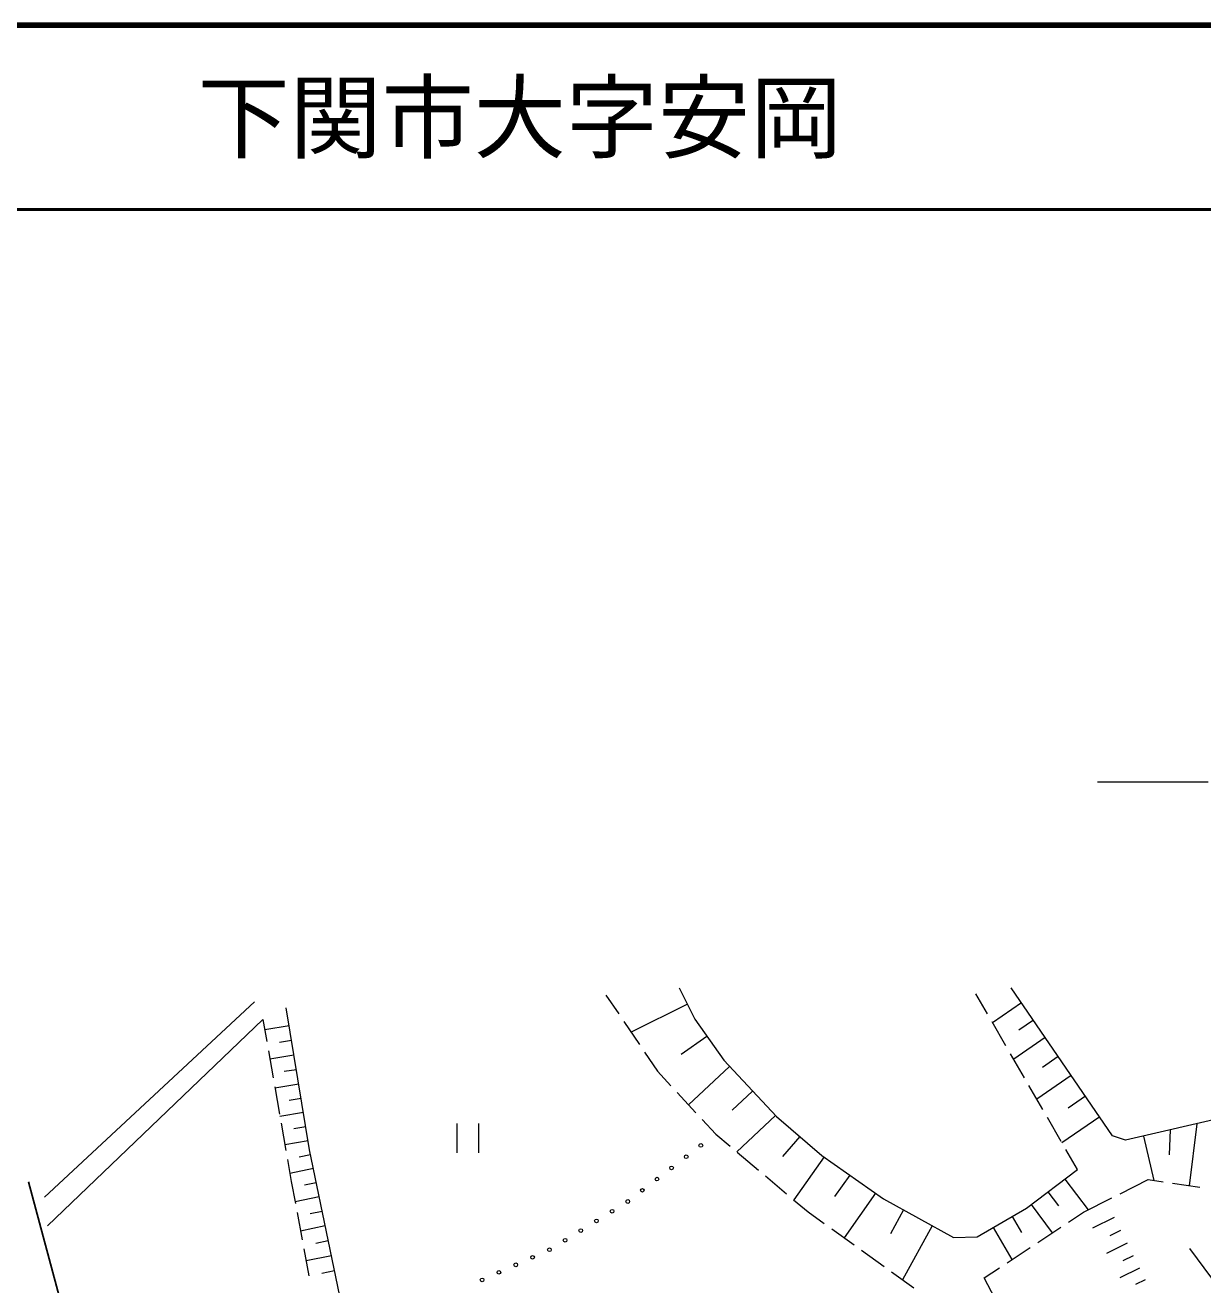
# Model space of a CAD drawing. Units: millimetres, scale not verified. Extents: x 40000 to 680000, y 20000 to 380000.
# Drawn here: x 395662 to 459620, y 311618 to 380000 of the extents above; entities that cross this region are included whole.
import ezdxf
from ezdxf.enums import TextEntityAlignment as Align

# ---------------------------------------------------------------- set-up
doc = ezdxf.new("R2010")
doc.units = ezdxf.units.MM
doc.header["$LTSCALE"] = 1000
for name, color, linetype, lineweight in [('M-BMK-OTRS', 5, 'Continuous', 25), ('M-TTL', 2, 'Continuous', 140), ('M-TTL-LINE', 7, 'Continuous', 50), ('M-WORK', 1, 'Continuous', 13)]:
    doc.layers.add(name, color=color, linetype=linetype, lineweight=lineweight)
doc.layers.add('M-TTL-TXT', color=7, linetype='Continuous')
doc.styles.add('ＭＳ ゴシック', font='')
doc.styles.get('ＭＳ ゴシック').set_extended_font_data('MS Gothic')

msp = doc.modelspace()

# ---------------------------------------------------------------- linework, layer by layer
at = {"layer": 'M-BMK-OTRS'}
msp.add_line((410324, 262948), (395851, 317206), dxfattribs=at)
at = {"layer": 'M-TTL'}
msp.add_line((680000, 380000), (40000, 380000), dxfattribs=at)
at = {"layer": 'M-TTL-LINE'}
msp.add_line((40000, 370000), (680000, 370000), dxfattribs=at)
at = {"layer": 'M-WORK'}
for p, q in [((459902, 338909), (453902, 338909)), ((431185, 327746), (432029, 326034)), ((454722, 319703), (449210, 327748)), ((408108, 326986), (396709, 316377)), ((427205, 327350), (427901, 326322)), ((447928, 326326), (447298, 327418)), ((449775, 326923), (448205, 325847)), ((411103, 318951), (409837, 326656)), ((431627, 326850), (428565, 325340)), ((396881, 314817), (408577, 326017)), ((408577, 326017), (408786, 324821)), ((409999, 325669), (408676, 325452)), ((428181, 325908), (429021, 324665)), ((432029, 326034), (433600, 323806)), ((448929, 324594), (448178, 325893)), ((450421, 325981), (449635, 325443)), ((410130, 324875), (409468, 324766)), ((432686, 325103), (431291, 324119)), ((451066, 325039), (449350, 323863)), ((408872, 324328), (409130, 322850)), ((429301, 324251), (429996, 323223)), ((449929, 322862), (449179, 324161)), ((410260, 324081), (408953, 323866)), ((433916, 323470), (431695, 321385)), ((433600, 323806), (436462, 320757)), ((451771, 324009), (450914, 323421)), ((410389, 323297), (409735, 323189)), ((429996, 323223), (430731, 322428)), ((452477, 322980), (450602, 321695)), ((409216, 322358), (409474, 320880)), ((410518, 322513), (409226, 322300)), ((435167, 322137), (434056, 321095)), ((450929, 321130), (450179, 322429)), ((410645, 321738), (410000, 321631)), ((431070, 322061), (432089, 320960)), ((453247, 321855), (452310, 321213)), ((410773, 320963), (409497, 320753)), ((436417, 320804), (434314, 318830)), ((436462, 320757), (438925, 318646)), ((454018, 320730), (451970, 319327)), ((462837, 321181), (455425, 319468)), ((409560, 320388), (409819, 318910)), ((410899, 320197), (410261, 320092)), ((419098, 320377), (419098, 318777)), ((420298, 318777), (420298, 320377)), ((432428, 320593), (433163, 319798)), ((451929, 319398), (451179, 320697)), ((459293, 320362), (458883, 316996)), ((411025, 319431), (409764, 319224)), ((433163, 319798), (433950, 319136)), ((437727, 319673), (436788, 318577)), ((455425, 319468), (454722, 319703)), ((456400, 319693), (456957, 317282)), ((457846, 320028), (457787, 318678)), ((411160, 318677), (410535, 318547)), ((412839, 310562), (411103, 318951)), ((434333, 318814), (435481, 317848)), ((452809, 317872), (452179, 318965)), ((409905, 318418), (410113, 317221)), ((439050, 318558), (437406, 316229)), ((438925, 318646), (442278, 316277)), ((411316, 317926), (410037, 317661)), ((435863, 317526), (437011, 316561)), ((440447, 317571), (439625, 316407)), ((450042, 315785), (452809, 317872)), ((452126, 317357), (453384, 315690)), ((455122, 316559), (456658, 317327)), ((456658, 317327), (457474, 317206)), ((410113, 317221), (410335, 316032)), ((411474, 317159), (410835, 317026)), ((451209, 316665), (451785, 315900)), ((457968, 317132), (459452, 316912)), ((411633, 316391), (410319, 316119)), ((437394, 316239), (438182, 315576)), ((441844, 316584), (440139, 314171)), ((442278, 316277), (446078, 314190)), ((450291, 315972), (451444, 314443)), ((453140, 315568), (454675, 316335)), ((410426, 315541), (410701, 314066)), ((411796, 315603), (411139, 315467)), ((438182, 315576), (439057, 314948)), ((443366, 315680), (442655, 314385)), ((447368, 314213), (450042, 315785)), ((449270, 315331), (449780, 314464)), ((452319, 315023), (453140, 315568)), ((454799, 315279), (453624, 314691)), ((411959, 314814), (410614, 314536)), ((439463, 314656), (440682, 313781)), ((444920, 314826), (443309, 311894)), ((448230, 314720), (449249, 312986)), ((450653, 313918), (451903, 314747)), ((455152, 314574), (454564, 314280)), ((412126, 314007), (411454, 313867)), ((446078, 314190), (447368, 314213)), ((410792, 313575), (411067, 312100)), ((412294, 313199), (410916, 312914)), ((441088, 313490), (442306, 312615)), ((448986, 312812), (450236, 313641)), ((455504, 313870), (454387, 313311)), ((455840, 313199), (455281, 312920)), ((458888, 313585), (460088, 311985)), ((447749, 311991), (448570, 312535)), ((456175, 312529), (455113, 311997)), ((412465, 312372), (411776, 312230)), ((442712, 312323), (443931, 311448)), ((452812, 302313), (447749, 311991)), ((456494, 311892), (455963, 311626))]:
    msp.add_line(p, q, dxfattribs=at)
for centre in [(431563, 318572), (432357, 319181), (430769, 317964), (429975, 317356), (429181, 316748), (428388, 316140), (427538, 315612), (425836, 314561), (426687, 315087), (424986, 314036), (423218, 313110), (424131, 313517), (422305, 312702), (420479, 311886), (421392, 312294)]:
    msp.add_circle(centre, 100, dxfattribs=at)

# ---------------------------------------------------------------- texts
at = {"layer": 'M-TTL-TXT', "style": 'ＭＳ ゴシック'}
msp.add_text('下関市大字安岡', height=3666, dxfattribs=at).set_placement((405024, 375000), align=Align.MIDDLE_LEFT)

doc.saveas('drawing.dxf')
